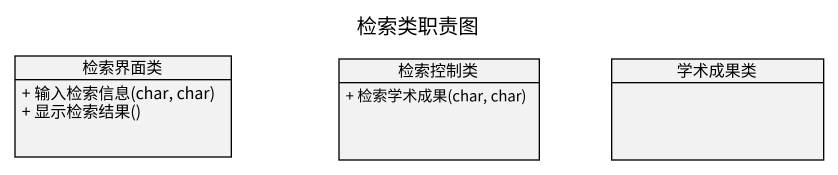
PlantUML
@startuml
title 检索类职责图
hide circle
hide empty members
skinparam classAttributeIconSize 0
class 检索界面类 {
  + 输入检索信息(char, char)
  + 显示检索结果()
}
class 检索控制类 {
  + 检索学术成果(char, char)
}
class 学术成果类
@enduml
